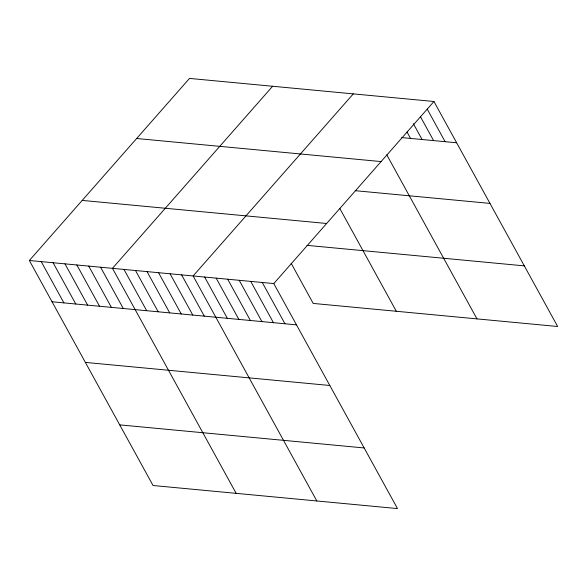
<?xml version="1.0" encoding="UTF-8"?>
<svg xmlns="http://www.w3.org/2000/svg" width="587" height="587" viewBox="0 0 587 587"><rect width="100%" height="100%" fill="white"/><g stroke="black" fill="none" stroke-linecap="round" stroke-linejoin="round"><path stroke-width="0.88" d="M29.35 260.496L273.791 283.572L397.494 508.584L153.053 485.508L29.35 260.496L189.506 78.416L433.947 101.492L557.65 326.504L313.209 303.428L291.13 263.255M272.617 86.26L112.462 268.34L236.157 493.351M353.286 93.876L193.123 275.956L316.826 500.968M273.791 283.572L433.947 101.492M401.684 137.585L456.642 142.773M136.654 138.503L381.095 161.579M355.238 190.687L489.976 203.403M82.202 200.409L326.643 223.486M307.016 245.359L524.316 265.874M52.045 301.769L296.486 324.853M85.379 362.406L329.813 385.483M119.719 424.871L364.16 447.954M427.226 109.138L445.115 141.687M420.505 116.784L433.595 140.601M413.343 123.637L422.068 139.508M407.055 132.068L410.548 138.422M386.811 154.865L476.982 318.888M339.807 208.473L396.32 311.271M262.264 282.486L284.959 323.76M250.744 281.393L273.439 322.674M239.217 280.307L261.912 321.588M227.697 279.221L250.392 320.502M216.17 278.135L238.865 319.409M204.65 277.042L227.338 318.323M181.603 274.87L204.291 316.144M170.076 273.777L192.771 315.058M158.556 272.691L181.244 313.972M147.029 271.605L169.724 312.886M135.509 270.519L158.196 311.792M123.982 269.426L146.677 310.706M100.59 267.217L123.277 308.498M88.71 266.094L111.405 307.375M76.838 264.979L99.533 306.253M64.966 263.857L87.661 305.137M53.094 262.734L75.789 304.015M41.222 261.611L63.917 302.892"/></g></svg>
